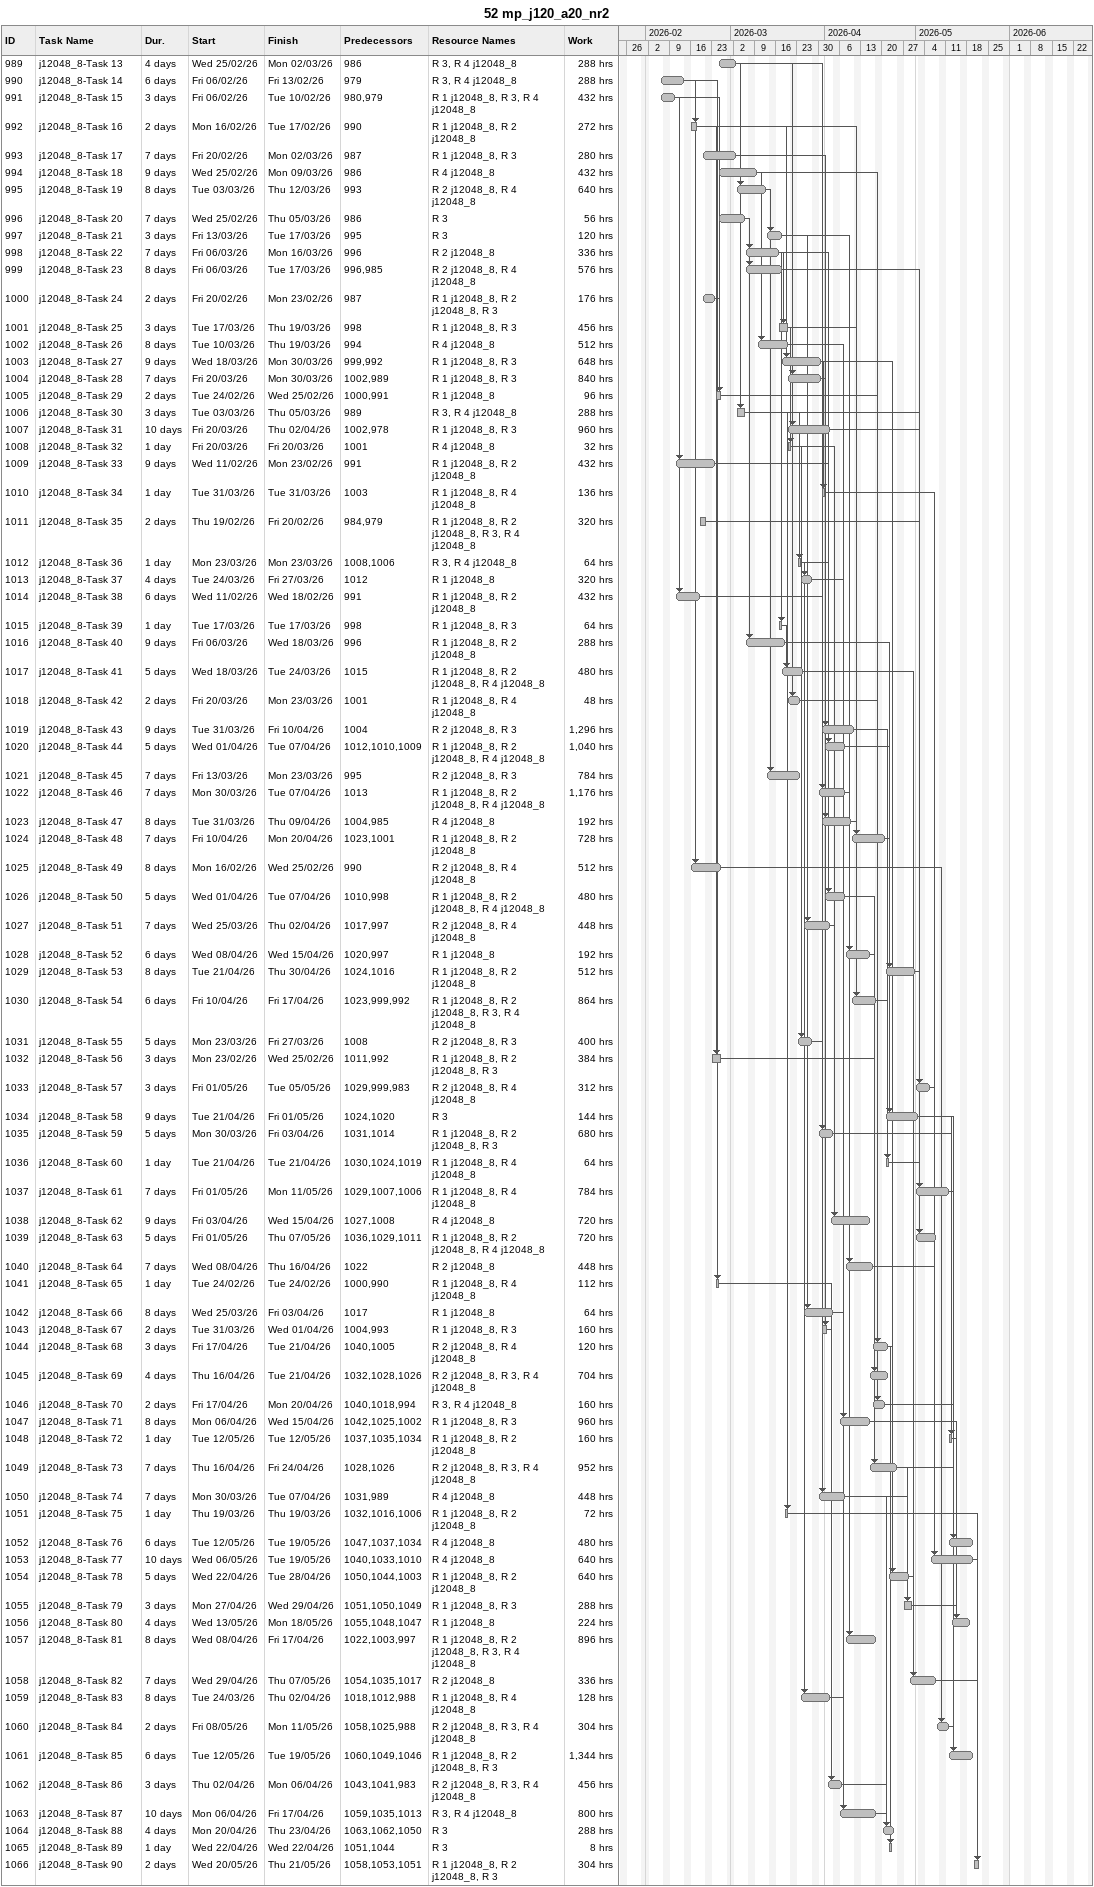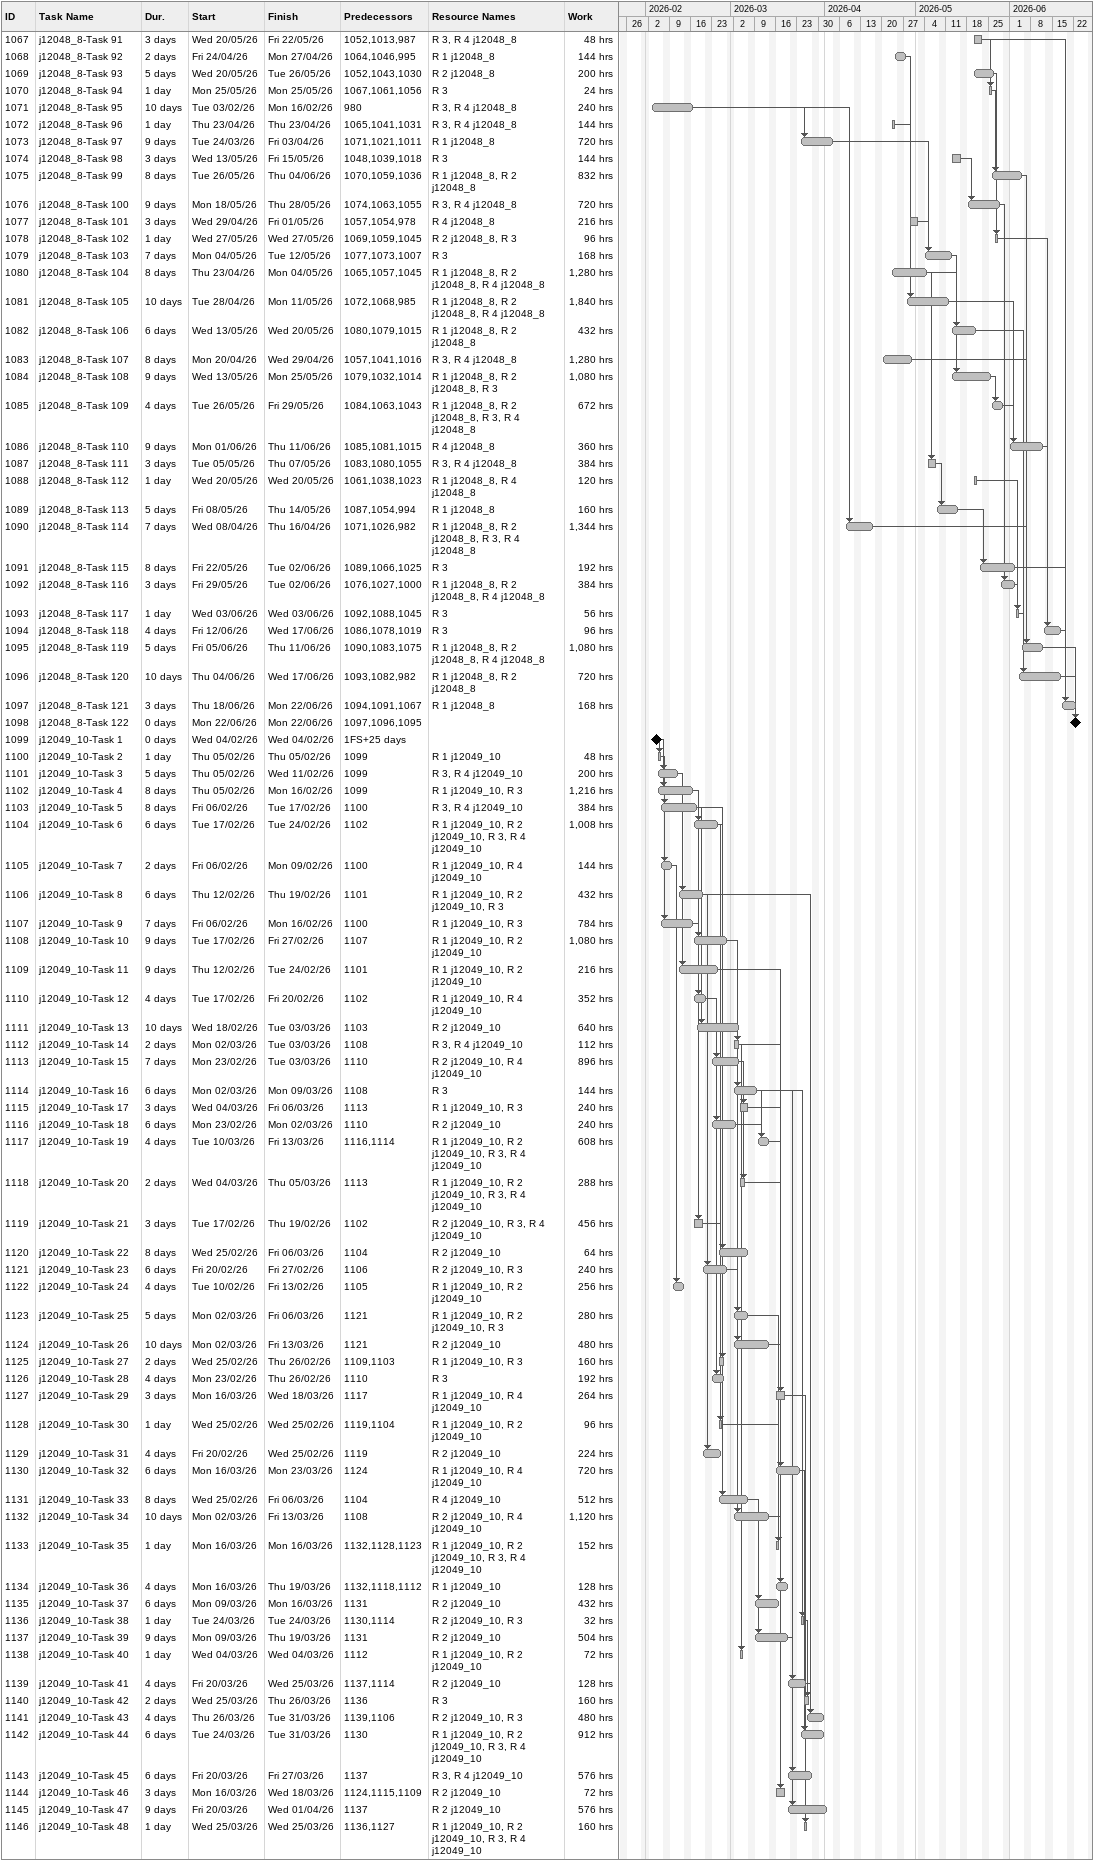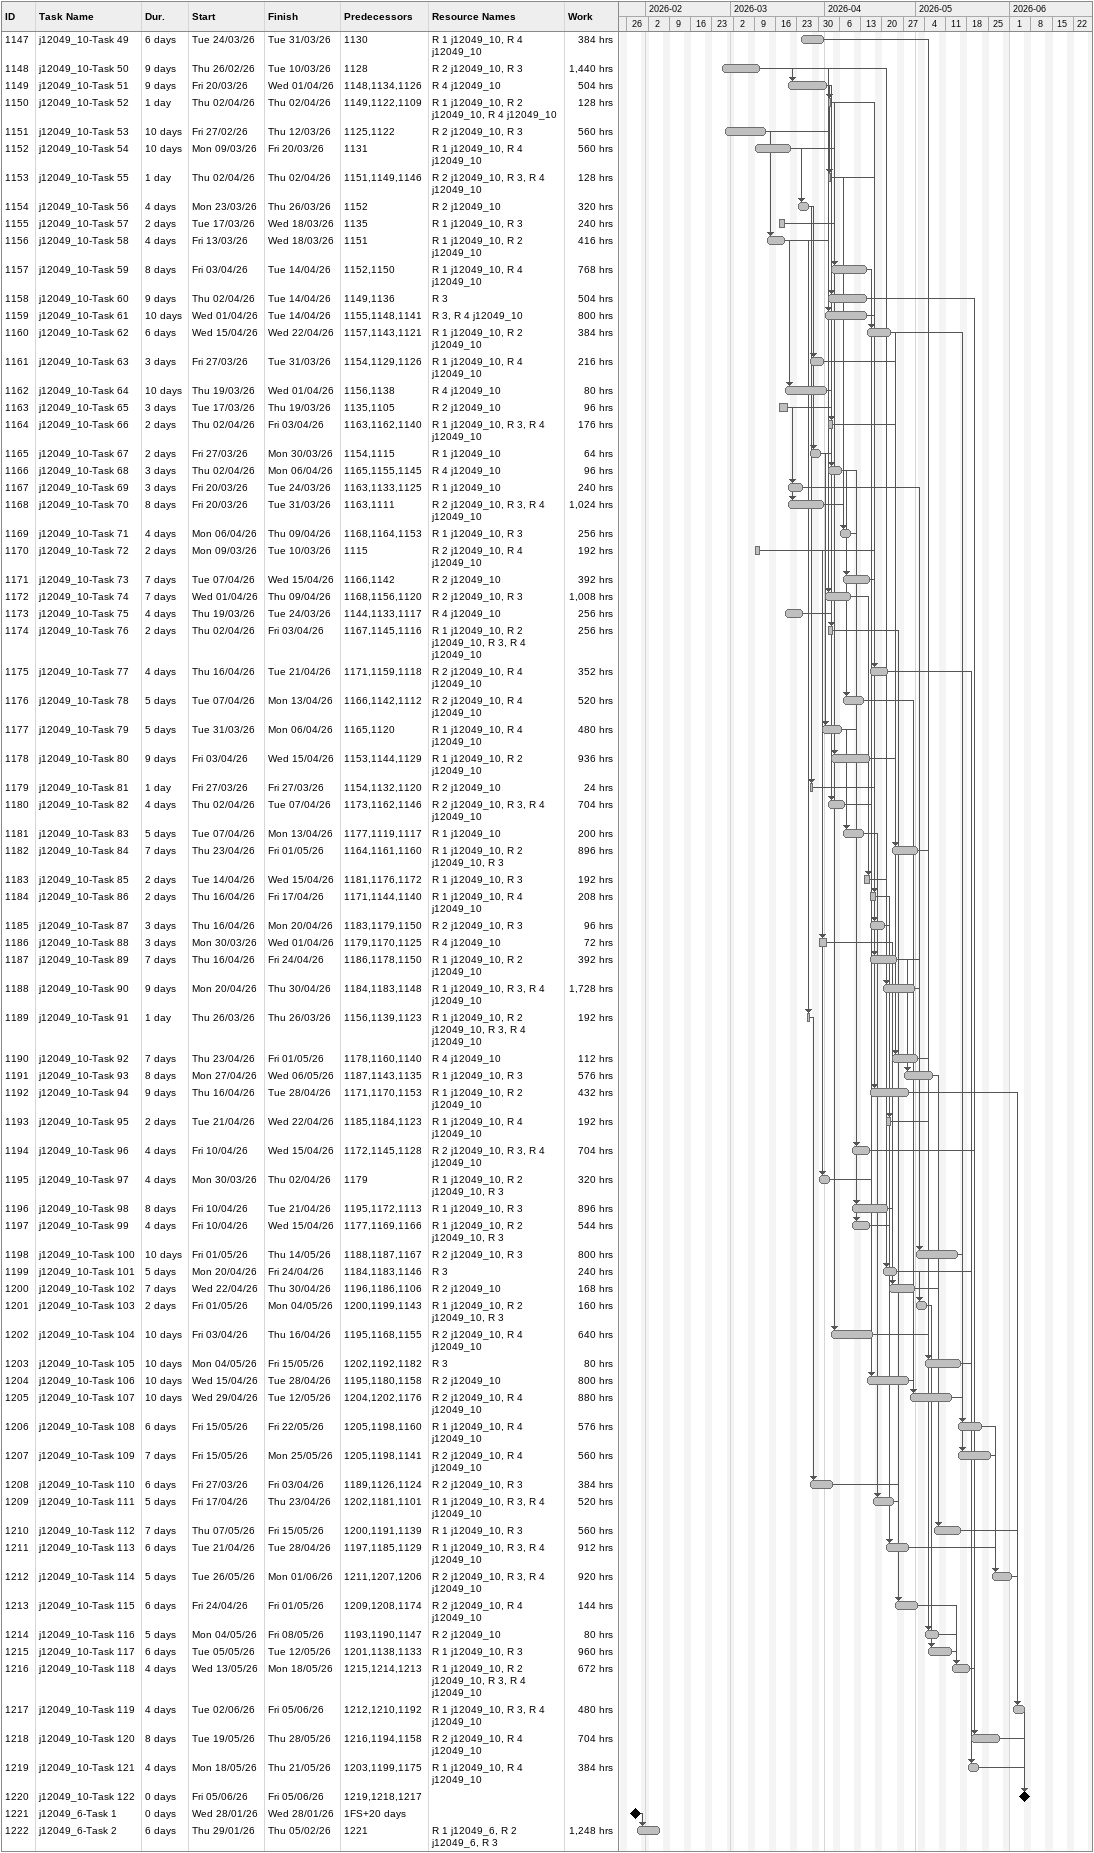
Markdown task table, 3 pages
52 mp_j120_a20_nr2

| ID | Task | Duration | Start | Finish | Predecessors | Resources | Work (h) |
|---|---|---|---|---|---|---|---|
| 989 | j12048_8-Task 13 | 4d | 2026-02-25 | 2026-03-02 | 986 | R 3, R 4 j12048_8 | 288 |
| 990 | j12048_8-Task 14 | 6d | 2026-02-06 | 2026-02-13 | 979 | R 3, R 4 j12048_8 | 288 |
| 991 | j12048_8-Task 15 | 3d | 2026-02-06 | 2026-02-10 | 980, 979 | R 1 j12048_8, R 3, R 4 j12048_8 | 432 |
| 992 | j12048_8-Task 16 | 2d | 2026-02-16 | 2026-02-17 | 990 | R 1 j12048_8, R 2 j12048_8 | 272 |
| 993 | j12048_8-Task 17 | 7d | 2026-02-20 | 2026-03-02 | 987 | R 1 j12048_8, R 3 | 280 |
| 994 | j12048_8-Task 18 | 9d | 2026-02-25 | 2026-03-09 | 986 | R 4 j12048_8 | 432 |
| 995 | j12048_8-Task 19 | 8d | 2026-03-03 | 2026-03-12 | 993 | R 2 j12048_8, R 4 j12048_8 | 640 |
| 996 | j12048_8-Task 20 | 7d | 2026-02-25 | 2026-03-05 | 986 | R 3 | 56 |
| 997 | j12048_8-Task 21 | 3d | 2026-03-13 | 2026-03-17 | 995 | R 3 | 120 |
| 998 | j12048_8-Task 22 | 7d | 2026-03-06 | 2026-03-16 | 996 | R 2 j12048_8 | 336 |
| 999 | j12048_8-Task 23 | 8d | 2026-03-06 | 2026-03-17 | 996, 985 | R 2 j12048_8, R 4 j12048_8 | 576 |
| 1000 | j12048_8-Task 24 | 2d | 2026-02-20 | 2026-02-23 | 987 | R 1 j12048_8, R 2 j12048_8, R 3 | 176 |
| 1001 | j12048_8-Task 25 | 3d | 2026-03-17 | 2026-03-19 | 998 | R 1 j12048_8, R 3 | 456 |
| 1002 | j12048_8-Task 26 | 8d | 2026-03-10 | 2026-03-19 | 994 | R 4 j12048_8 | 512 |
| 1003 | j12048_8-Task 27 | 9d | 2026-03-18 | 2026-03-30 | 999, 992 | R 1 j12048_8, R 3 | 648 |
| 1004 | j12048_8-Task 28 | 7d | 2026-03-20 | 2026-03-30 | 1002, 989 | R 1 j12048_8, R 3 | 840 |
| 1005 | j12048_8-Task 29 | 2d | 2026-02-24 | 2026-02-25 | 1000, 991 | R 1 j12048_8 | 96 |
| 1006 | j12048_8-Task 30 | 3d | 2026-03-03 | 2026-03-05 | 989 | R 3, R 4 j12048_8 | 288 |
| 1007 | j12048_8-Task 31 | 10d | 2026-03-20 | 2026-04-02 | 1002, 978 | R 1 j12048_8, R 3 | 960 |
| 1008 | j12048_8-Task 32 | 1d | 2026-03-20 | 2026-03-20 | 1001 | R 4 j12048_8 | 32 |
| 1009 | j12048_8-Task 33 | 9d | 2026-02-11 | 2026-02-23 | 991 | R 1 j12048_8, R 2 j12048_8 | 432 |
| 1010 | j12048_8-Task 34 | 1d | 2026-03-31 | 2026-03-31 | 1003 | R 1 j12048_8, R 4 j12048_8 | 136 |
| 1011 | j12048_8-Task 35 | 2d | 2026-02-19 | 2026-02-20 | 984, 979 | R 1 j12048_8, R 2 j12048_8, R 3, R 4 j12048_8 | 320 |
| 1012 | j12048_8-Task 36 | 1d | 2026-03-23 | 2026-03-23 | 1008, 1006 | R 3, R 4 j12048_8 | 64 |
| 1013 | j12048_8-Task 37 | 4d | 2026-03-24 | 2026-03-27 | 1012 | R 1 j12048_8 | 320 |
| 1014 | j12048_8-Task 38 | 6d | 2026-02-11 | 2026-02-18 | 991 | R 1 j12048_8, R 2 j12048_8 | 432 |
| 1015 | j12048_8-Task 39 | 1d | 2026-03-17 | 2026-03-17 | 998 | R 1 j12048_8, R 3 | 64 |
| 1016 | j12048_8-Task 40 | 9d | 2026-03-06 | 2026-03-18 | 996 | R 1 j12048_8, R 2 j12048_8 | 288 |
| 1017 | j12048_8-Task 41 | 5d | 2026-03-18 | 2026-03-24 | 1015 | R 1 j12048_8, R 2 j12048_8, R 4 j12048_8 | 480 |
| 1018 | j12048_8-Task 42 | 2d | 2026-03-20 | 2026-03-23 | 1001 | R 1 j12048_8, R 4 j12048_8 | 48 |
| 1019 | j12048_8-Task 43 | 9d | 2026-03-31 | 2026-04-10 | 1004 | R 2 j12048_8, R 3 | 1296 |
| 1020 | j12048_8-Task 44 | 5d | 2026-04-01 | 2026-04-07 | 1012, 1010, 1009 | R 1 j12048_8, R 2 j12048_8, R 4 j12048_8 | 1040 |
| 1021 | j12048_8-Task 45 | 7d | 2026-03-13 | 2026-03-23 | 995 | R 2 j12048_8, R 3 | 784 |
| 1022 | j12048_8-Task 46 | 7d | 2026-03-30 | 2026-04-07 | 1013 | R 1 j12048_8, R 2 j12048_8, R 4 j12048_8 | 1176 |
| 1023 | j12048_8-Task 47 | 8d | 2026-03-31 | 2026-04-09 | 1004, 985 | R 4 j12048_8 | 192 |
| 1024 | j12048_8-Task 48 | 7d | 2026-04-10 | 2026-04-20 | 1023, 1001 | R 1 j12048_8, R 2 j12048_8 | 728 |
| 1025 | j12048_8-Task 49 | 8d | 2026-02-16 | 2026-02-25 | 990 | R 2 j12048_8, R 4 j12048_8 | 512 |
| 1026 | j12048_8-Task 50 | 5d | 2026-04-01 | 2026-04-07 | 1010, 998 | R 1 j12048_8, R 2 j12048_8, R 4 j12048_8 | 480 |
| 1027 | j12048_8-Task 51 | 7d | 2026-03-25 | 2026-04-02 | 1017, 997 | R 2 j12048_8, R 4 j12048_8 | 448 |
| 1028 | j12048_8-Task 52 | 6d | 2026-04-08 | 2026-04-15 | 1020, 997 | R 1 j12048_8 | 192 |
| 1029 | j12048_8-Task 53 | 8d | 2026-04-21 | 2026-04-30 | 1024, 1016 | R 1 j12048_8, R 2 j12048_8 | 512 |
| 1030 | j12048_8-Task 54 | 6d | 2026-04-10 | 2026-04-17 | 1023, 999, 992 | R 1 j12048_8, R 2 j12048_8, R 3, R 4 j12048_8 | 864 |
| 1031 | j12048_8-Task 55 | 5d | 2026-03-23 | 2026-03-27 | 1008 | R 2 j12048_8, R 3 | 400 |
| 1032 | j12048_8-Task 56 | 3d | 2026-02-23 | 2026-02-25 | 1011, 992 | R 1 j12048_8, R 2 j12048_8, R 3 | 384 |
| 1033 | j12048_8-Task 57 | 3d | 2026-05-01 | 2026-05-05 | 1029, 999, 983 | R 2 j12048_8, R 4 j12048_8 | 312 |
| 1034 | j12048_8-Task 58 | 9d | 2026-04-21 | 2026-05-01 | 1024, 1020 | R 3 | 144 |
| 1035 | j12048_8-Task 59 | 5d | 2026-03-30 | 2026-04-03 | 1031, 1014 | R 1 j12048_8, R 2 j12048_8, R 3 | 680 |
| 1036 | j12048_8-Task 60 | 1d | 2026-04-21 | 2026-04-21 | 1030, 1024, 1019 | R 1 j12048_8, R 4 j12048_8 | 64 |
| 1037 | j12048_8-Task 61 | 7d | 2026-05-01 | 2026-05-11 | 1029, 1007, 1006 | R 1 j12048_8, R 4 j12048_8 | 784 |
| 1038 | j12048_8-Task 62 | 9d | 2026-04-03 | 2026-04-15 | 1027, 1008 | R 4 j12048_8 | 720 |
| 1039 | j12048_8-Task 63 | 5d | 2026-05-01 | 2026-05-07 | 1036, 1029, 1011 | R 1 j12048_8, R 2 j12048_8, R 4 j12048_8 | 720 |
| 1040 | j12048_8-Task 64 | 7d | 2026-04-08 | 2026-04-16 | 1022 | R 2 j12048_8 | 448 |
| 1041 | j12048_8-Task 65 | 1d | 2026-02-24 | 2026-02-24 | 1000, 990 | R 1 j12048_8, R 4 j12048_8 | 112 |
| 1042 | j12048_8-Task 66 | 8d | 2026-03-25 | 2026-04-03 | 1017 | R 1 j12048_8 | 64 |
| 1043 | j12048_8-Task 67 | 2d | 2026-03-31 | 2026-04-01 | 1004, 993 | R 1 j12048_8, R 3 | 160 |
| 1044 | j12048_8-Task 68 | 3d | 2026-04-17 | 2026-04-21 | 1040, 1005 | R 2 j12048_8, R 4 j12048_8 | 120 |
| 1045 | j12048_8-Task 69 | 4d | 2026-04-16 | 2026-04-21 | 1032, 1028, 1026 | R 2 j12048_8, R 3, R 4 j12048_8 | 704 |
| 1046 | j12048_8-Task 70 | 2d | 2026-04-17 | 2026-04-20 | 1040, 1018, 994 | R 3, R 4 j12048_8 | 160 |
| 1047 | j12048_8-Task 71 | 8d | 2026-04-06 | 2026-04-15 | 1042, 1025, 1002 | R 1 j12048_8, R 3 | 960 |
| 1048 | j12048_8-Task 72 | 1d | 2026-05-12 | 2026-05-12 | 1037, 1035, 1034 | R 1 j12048_8, R 2 j12048_8 | 160 |
| 1049 | j12048_8-Task 73 | 7d | 2026-04-16 | 2026-04-24 | 1028, 1026 | R 2 j12048_8, R 3, R 4 j12048_8 | 952 |
| 1050 | j12048_8-Task 74 | 7d | 2026-03-30 | 2026-04-07 | 1031, 989 | R 4 j12048_8 | 448 |
| 1051 | j12048_8-Task 75 | 1d | 2026-03-19 | 2026-03-19 | 1032, 1016, 1006 | R 1 j12048_8, R 2 j12048_8 | 72 |
| 1052 | j12048_8-Task 76 | 6d | 2026-05-12 | 2026-05-19 | 1047, 1037, 1034 | R 4 j12048_8 | 480 |
| 1053 | j12048_8-Task 77 | 10d | 2026-05-06 | 2026-05-19 | 1040, 1033, 1010 | R 4 j12048_8 | 640 |
| 1054 | j12048_8-Task 78 | 5d | 2026-04-22 | 2026-04-28 | 1050, 1044, 1003 | R 1 j12048_8, R 2 j12048_8 | 640 |
| 1055 | j12048_8-Task 79 | 3d | 2026-04-27 | 2026-04-29 | 1051, 1050, 1049 | R 1 j12048_8, R 3 | 288 |
| 1056 | j12048_8-Task 80 | 4d | 2026-05-13 | 2026-05-18 | 1055, 1048, 1047 | R 1 j12048_8 | 224 |
| 1057 | j12048_8-Task 81 | 8d | 2026-04-08 | 2026-04-17 | 1022, 1003, 997 | R 1 j12048_8, R 2 j12048_8, R 3, R 4 j12048_8 | 896 |
| 1058 | j12048_8-Task 82 | 7d | 2026-04-29 | 2026-05-07 | 1054, 1035, 1017 | R 2 j12048_8 | 336 |
| 1059 | j12048_8-Task 83 | 8d | 2026-03-24 | 2026-04-02 | 1018, 1012, 988 | R 1 j12048_8, R 4 j12048_8 | 128 |
| 1060 | j12048_8-Task 84 | 2d | 2026-05-08 | 2026-05-11 | 1058, 1025, 988 | R 2 j12048_8, R 3, R 4 j12048_8 | 304 |
| 1061 | j12048_8-Task 85 | 6d | 2026-05-12 | 2026-05-19 | 1060, 1049, 1046 | R 1 j12048_8, R 2 j12048_8, R 3 | 1344 |
| 1062 | j12048_8-Task 86 | 3d | 2026-04-02 | 2026-04-06 | 1043, 1041, 983 | R 2 j12048_8, R 3, R 4 j12048_8 | 456 |
| 1063 | j12048_8-Task 87 | 10d | 2026-04-06 | 2026-04-17 | 1059, 1035, 1013 | R 3, R 4 j12048_8 | 800 |
| 1064 | j12048_8-Task 88 | 4d | 2026-04-20 | 2026-04-23 | 1063, 1062, 1050 | R 3 | 288 |
| 1065 | j12048_8-Task 89 | 1d | 2026-04-22 | 2026-04-22 | 1051, 1044 | R 3 | 8 |
| 1066 | j12048_8-Task 90 | 2d | 2026-05-20 | 2026-05-21 | 1058, 1053, 1051 | R 1 j12048_8, R 2 j12048_8, R 3 | 304 |
| 1067 | j12048_8-Task 91 | 3d | 2026-05-20 | 2026-05-22 | 1052, 1013, 987 | R 3, R 4 j12048_8 | 48 |
| 1068 | j12048_8-Task 92 | 2d | 2026-04-24 | 2026-04-27 | 1064, 1046, 995 | R 1 j12048_8 | 144 |
| 1069 | j12048_8-Task 93 | 5d | 2026-05-20 | 2026-05-26 | 1052, 1043, 1030 | R 2 j12048_8 | 200 |
| 1070 | j12048_8-Task 94 | 1d | 2026-05-25 | 2026-05-25 | 1067, 1061, 1056 | R 3 | 24 |
| 1071 | j12048_8-Task 95 | 10d | 2026-02-03 | 2026-02-16 | 980 | R 3, R 4 j12048_8 | 240 |
| 1072 | j12048_8-Task 96 | 1d | 2026-04-23 | 2026-04-23 | 1065, 1041, 1031 | R 3, R 4 j12048_8 | 144 |
| 1073 | j12048_8-Task 97 | 9d | 2026-03-24 | 2026-04-03 | 1071, 1021, 1011 | R 1 j12048_8 | 720 |
| 1074 | j12048_8-Task 98 | 3d | 2026-05-13 | 2026-05-15 | 1048, 1039, 1018 | R 3 | 144 |
| 1075 | j12048_8-Task 99 | 8d | 2026-05-26 | 2026-06-04 | 1070, 1059, 1036 | R 1 j12048_8, R 2 j12048_8 | 832 |
| 1076 | j12048_8-Task 100 | 9d | 2026-05-18 | 2026-05-28 | 1074, 1063, 1055 | R 3, R 4 j12048_8 | 720 |
| 1077 | j12048_8-Task 101 | 3d | 2026-04-29 | 2026-05-01 | 1057, 1054, 978 | R 4 j12048_8 | 216 |
| 1078 | j12048_8-Task 102 | 1d | 2026-05-27 | 2026-05-27 | 1069, 1059, 1045 | R 2 j12048_8, R 3 | 96 |
| 1079 | j12048_8-Task 103 | 7d | 2026-05-04 | 2026-05-12 | 1077, 1073, 1007 | R 3 | 168 |
| 1080 | j12048_8-Task 104 | 8d | 2026-04-23 | 2026-05-04 | 1065, 1057, 1045 | R 1 j12048_8, R 2 j12048_8, R 4 j12048_8 | 1280 |
| 1081 | j12048_8-Task 105 | 10d | 2026-04-28 | 2026-05-11 | 1072, 1068, 985 | R 1 j12048_8, R 2 j12048_8, R 4 j12048_8 | 1840 |
| 1082 | j12048_8-Task 106 | 6d | 2026-05-13 | 2026-05-20 | 1080, 1079, 1015 | R 1 j12048_8, R 2 j12048_8 | 432 |
| 1083 | j12048_8-Task 107 | 8d | 2026-04-20 | 2026-04-29 | 1057, 1041, 1016 | R 3, R 4 j12048_8 | 1280 |
| 1084 | j12048_8-Task 108 | 9d | 2026-05-13 | 2026-05-25 | 1079, 1032, 1014 | R 1 j12048_8, R 2 j12048_8, R 3 | 1080 |
| 1085 | j12048_8-Task 109 | 4d | 2026-05-26 | 2026-05-29 | 1084, 1063, 1043 | R 1 j12048_8, R 2 j12048_8, R 3, R 4 j12048_8 | 672 |
| 1086 | j12048_8-Task 110 | 9d | 2026-06-01 | 2026-06-11 | 1085, 1081, 1015 | R 4 j12048_8 | 360 |
| 1087 | j12048_8-Task 111 | 3d | 2026-05-05 | 2026-05-07 | 1083, 1080, 1055 | R 3, R 4 j12048_8 | 384 |
| 1088 | j12048_8-Task 112 | 1d | 2026-05-20 | 2026-05-20 | 1061, 1038, 1023 | R 1 j12048_8, R 4 j12048_8 | 120 |
| 1089 | j12048_8-Task 113 | 5d | 2026-05-08 | 2026-05-14 | 1087, 1054, 994 | R 1 j12048_8 | 160 |
| 1090 | j12048_8-Task 114 | 7d | 2026-04-08 | 2026-04-16 | 1071, 1026, 982 | R 1 j12048_8, R 2 j12048_8, R 3, R 4 j12048_8 | 1344 |
| 1091 | j12048_8-Task 115 | 8d | 2026-05-22 | 2026-06-02 | 1089, 1066, 1025 | R 3 | 192 |
| 1092 | j12048_8-Task 116 | 3d | 2026-05-29 | 2026-06-02 | 1076, 1027, 1000 | R 1 j12048_8, R 2 j12048_8, R 4 j12048_8 | 384 |
| 1093 | j12048_8-Task 117 | 1d | 2026-06-03 | 2026-06-03 | 1092, 1088, 1045 | R 3 | 56 |
| 1094 | j12048_8-Task 118 | 4d | 2026-06-12 | 2026-06-17 | 1086, 1078, 1019 | R 3 | 96 |
| 1095 | j12048_8-Task 119 | 5d | 2026-06-05 | 2026-06-11 | 1090, 1083, 1075 | R 1 j12048_8, R 2 j12048_8, R 4 j12048_8 | 1080 |
| 1096 | j12048_8-Task 120 | 10d | 2026-06-04 | 2026-06-17 | 1093, 1082, 982 | R 1 j12048_8, R 2 j12048_8 | 720 |
| 1097 | j12048_8-Task 121 | 3d | 2026-06-18 | 2026-06-22 | 1094, 1091, 1067 | R 1 j12048_8 | 168 |
| 1098 | j12048_8-Task 122 | 0d | 2026-06-22 | 2026-06-22 | 1097, 1096, 1095 |  |  |
| 1099 | j12049_10-Task 1 | 0d | 2026-02-04 | 2026-02-04 | 1FS+25d |  |  |
| 1100 | j12049_10-Task 2 | 1d | 2026-02-05 | 2026-02-05 | 1099 | R 1 j12049_10 | 48 |
| 1101 | j12049_10-Task 3 | 5d | 2026-02-05 | 2026-02-11 | 1099 | R 3, R 4 j12049_10 | 200 |
| 1102 | j12049_10-Task 4 | 8d | 2026-02-05 | 2026-02-16 | 1099 | R 1 j12049_10, R 3 | 1216 |
| 1103 | j12049_10-Task 5 | 8d | 2026-02-06 | 2026-02-17 | 1100 | R 3, R 4 j12049_10 | 384 |
| 1104 | j12049_10-Task 6 | 6d | 2026-02-17 | 2026-02-24 | 1102 | R 1 j12049_10, R 2 j12049_10, R 3, R 4 j12049_10 | 1008 |
| 1105 | j12049_10-Task 7 | 2d | 2026-02-06 | 2026-02-09 | 1100 | R 1 j12049_10, R 4 j12049_10 | 144 |
| 1106 | j12049_10-Task 8 | 6d | 2026-02-12 | 2026-02-19 | 1101 | R 1 j12049_10, R 2 j12049_10, R 3 | 432 |
| 1107 | j12049_10-Task 9 | 7d | 2026-02-06 | 2026-02-16 | 1100 | R 1 j12049_10, R 3 | 784 |
| 1108 | j12049_10-Task 10 | 9d | 2026-02-17 | 2026-02-27 | 1107 | R 1 j12049_10, R 2 j12049_10 | 1080 |
| 1109 | j12049_10-Task 11 | 9d | 2026-02-12 | 2026-02-24 | 1101 | R 1 j12049_10, R 2 j12049_10 | 216 |
| 1110 | j12049_10-Task 12 | 4d | 2026-02-17 | 2026-02-20 | 1102 | R 1 j12049_10, R 4 j12049_10 | 352 |
| 1111 | j12049_10-Task 13 | 10d | 2026-02-18 | 2026-03-03 | 1103 | R 2 j12049_10 | 640 |
| 1112 | j12049_10-Task 14 | 2d | 2026-03-02 | 2026-03-03 | 1108 | R 3, R 4 j12049_10 | 112 |
| 1113 | j12049_10-Task 15 | 7d | 2026-02-23 | 2026-03-03 | 1110 | R 2 j12049_10, R 4 j12049_10 | 896 |
| 1114 | j12049_10-Task 16 | 6d | 2026-03-02 | 2026-03-09 | 1108 | R 3 | 144 |
| 1115 | j12049_10-Task 17 | 3d | 2026-03-04 | 2026-03-06 | 1113 | R 1 j12049_10, R 3 | 240 |
| 1116 | j12049_10-Task 18 | 6d | 2026-02-23 | 2026-03-02 | 1110 | R 2 j12049_10 | 240 |
| 1117 | j12049_10-Task 19 | 4d | 2026-03-10 | 2026-03-13 | 1116, 1114 | R 1 j12049_10, R 2 j12049_10, R 3, R 4 j12049_10 | 608 |
| 1118 | j12049_10-Task 20 | 2d | 2026-03-04 | 2026-03-05 | 1113 | R 1 j12049_10, R 2 j12049_10, R 3, R 4 j12049_10 | 288 |
| 1119 | j12049_10-Task 21 | 3d | 2026-02-17 | 2026-02-19 | 1102 | R 2 j12049_10, R 3, R 4 j12049_10 | 456 |
| 1120 | j12049_10-Task 22 | 8d | 2026-02-25 | 2026-03-06 | 1104 | R 2 j12049_10 | 64 |
| 1121 | j12049_10-Task 23 | 6d | 2026-02-20 | 2026-02-27 | 1106 | R 2 j12049_10, R 3 | 240 |
| 1122 | j12049_10-Task 24 | 4d | 2026-02-10 | 2026-02-13 | 1105 | R 1 j12049_10, R 2 j12049_10 | 256 |
| 1123 | j12049_10-Task 25 | 5d | 2026-03-02 | 2026-03-06 | 1121 | R 1 j12049_10, R 2 j12049_10, R 3 | 280 |
| 1124 | j12049_10-Task 26 | 10d | 2026-03-02 | 2026-03-13 | 1121 | R 2 j12049_10 | 480 |
| 1125 | j12049_10-Task 27 | 2d | 2026-02-25 | 2026-02-26 | 1109, 1103 | R 1 j12049_10, R 3 | 160 |
| 1126 | j12049_10-Task 28 | 4d | 2026-02-23 | 2026-02-26 | 1110 | R 3 | 192 |
| 1127 | j12049_10-Task 29 | 3d | 2026-03-16 | 2026-03-18 | 1117 | R 1 j12049_10, R 4 j12049_10 | 264 |
| 1128 | j12049_10-Task 30 | 1d | 2026-02-25 | 2026-02-25 | 1119, 1104 | R 1 j12049_10, R 2 j12049_10 | 96 |
| 1129 | j12049_10-Task 31 | 4d | 2026-02-20 | 2026-02-25 | 1119 | R 2 j12049_10 | 224 |
| 1130 | j12049_10-Task 32 | 6d | 2026-03-16 | 2026-03-23 | 1124 | R 1 j12049_10, R 4 j12049_10 | 720 |
| 1131 | j12049_10-Task 33 | 8d | 2026-02-25 | 2026-03-06 | 1104 | R 4 j12049_10 | 512 |
| 1132 | j12049_10-Task 34 | 10d | 2026-03-02 | 2026-03-13 | 1108 | R 2 j12049_10, R 4 j12049_10 | 1120 |
| 1133 | j12049_10-Task 35 | 1d | 2026-03-16 | 2026-03-16 | 1132, 1128, 1123 | R 1 j12049_10, R 2 j12049_10, R 3, R 4 j12049_10 | 152 |
| 1134 | j12049_10-Task 36 | 4d | 2026-03-16 | 2026-03-19 | 1132, 1118, 1112 | R 1 j12049_10 | 128 |
| 1135 | j12049_10-Task 37 | 6d | 2026-03-09 | 2026-03-16 | 1131 | R 2 j12049_10 | 432 |
| 1136 | j12049_10-Task 38 | 1d | 2026-03-24 | 2026-03-24 | 1130, 1114 | R 2 j12049_10, R 3 | 32 |
| 1137 | j12049_10-Task 39 | 9d | 2026-03-09 | 2026-03-19 | 1131 | R 2 j12049_10 | 504 |
| 1138 | j12049_10-Task 40 | 1d | 2026-03-04 | 2026-03-04 | 1112 | R 1 j12049_10, R 2 j12049_10 | 72 |
| 1139 | j12049_10-Task 41 | 4d | 2026-03-20 | 2026-03-25 | 1137, 1114 | R 2 j12049_10 | 128 |
| 1140 | j12049_10-Task 42 | 2d | 2026-03-25 | 2026-03-26 | 1136 | R 3 | 160 |
| 1141 | j12049_10-Task 43 | 4d | 2026-03-26 | 2026-03-31 | 1139, 1106 | R 2 j12049_10, R 3 | 480 |
| 1142 | j12049_10-Task 44 | 6d | 2026-03-24 | 2026-03-31 | 1130 | R 1 j12049_10, R 2 j12049_10, R 3, R 4 j12049_10 | 912 |
| 1143 | j12049_10-Task 45 | 6d | 2026-03-20 | 2026-03-27 | 1137 | R 3, R 4 j12049_10 | 576 |
| 1144 | j12049_10-Task 46 | 3d | 2026-03-16 | 2026-03-18 | 1124, 1115, 1109 | R 2 j12049_10 | 72 |
| 1145 | j12049_10-Task 47 | 9d | 2026-03-20 | 2026-04-01 | 1137 | R 2 j12049_10 | 576 |
| 1146 | j12049_10-Task 48 | 1d | 2026-03-25 | 2026-03-25 | 1136, 1127 | R 1 j12049_10, R 2 j12049_10, R 3, R 4 j12049_10 | 160 |
| 1147 | j12049_10-Task 49 | 6d | 2026-03-24 | 2026-03-31 | 1130 | R 1 j12049_10, R 4 j12049_10 | 384 |
| 1148 | j12049_10-Task 50 | 9d | 2026-02-26 | 2026-03-10 | 1128 | R 2 j12049_10, R 3 | 1440 |
| 1149 | j12049_10-Task 51 | 9d | 2026-03-20 | 2026-04-01 | 1148, 1134, 1126 | R 4 j12049_10 | 504 |
| 1150 | j12049_10-Task 52 | 1d | 2026-04-02 | 2026-04-02 | 1149, 1122, 1109 | R 1 j12049_10, R 2 j12049_10, R 4 j12049_10 | 128 |
| 1151 | j12049_10-Task 53 | 10d | 2026-02-27 | 2026-03-12 | 1125, 1122 | R 2 j12049_10, R 3 | 560 |
| 1152 | j12049_10-Task 54 | 10d | 2026-03-09 | 2026-03-20 | 1131 | R 1 j12049_10, R 4 j12049_10 | 560 |
| 1153 | j12049_10-Task 55 | 1d | 2026-04-02 | 2026-04-02 | 1151, 1149, 1146 | R 2 j12049_10, R 3, R 4 j12049_10 | 128 |
| 1154 | j12049_10-Task 56 | 4d | 2026-03-23 | 2026-03-26 | 1152 | R 2 j12049_10 | 320 |
| 1155 | j12049_10-Task 57 | 2d | 2026-03-17 | 2026-03-18 | 1135 | R 1 j12049_10, R 3 | 240 |
| 1156 | j12049_10-Task 58 | 4d | 2026-03-13 | 2026-03-18 | 1151 | R 1 j12049_10, R 2 j12049_10 | 416 |
| 1157 | j12049_10-Task 59 | 8d | 2026-04-03 | 2026-04-14 | 1152, 1150 | R 1 j12049_10, R 4 j12049_10 | 768 |
| 1158 | j12049_10-Task 60 | 9d | 2026-04-02 | 2026-04-14 | 1149, 1136 | R 3 | 504 |
| 1159 | j12049_10-Task 61 | 10d | 2026-04-01 | 2026-04-14 | 1155, 1148, 1141 | R 3, R 4 j12049_10 | 800 |
| 1160 | j12049_10-Task 62 | 6d | 2026-04-15 | 2026-04-22 | 1157, 1143, 1121 | R 1 j12049_10, R 2 j12049_10 | 384 |
| 1161 | j12049_10-Task 63 | 3d | 2026-03-27 | 2026-03-31 | 1154, 1129, 1126 | R 1 j12049_10, R 4 j12049_10 | 216 |
| 1162 | j12049_10-Task 64 | 10d | 2026-03-19 | 2026-04-01 | 1156, 1138 | R 4 j12049_10 | 80 |
| 1163 | j12049_10-Task 65 | 3d | 2026-03-17 | 2026-03-19 | 1135, 1105 | R 2 j12049_10 | 96 |
| 1164 | j12049_10-Task 66 | 2d | 2026-04-02 | 2026-04-03 | 1163, 1162, 1140 | R 1 j12049_10, R 3, R 4 j12049_10 | 176 |
| 1165 | j12049_10-Task 67 | 2d | 2026-03-27 | 2026-03-30 | 1154, 1115 | R 1 j12049_10 | 64 |
| 1166 | j12049_10-Task 68 | 3d | 2026-04-02 | 2026-04-06 | 1165, 1155, 1145 | R 4 j12049_10 | 96 |
| 1167 | j12049_10-Task 69 | 3d | 2026-03-20 | 2026-03-24 | 1163, 1133, 1125 | R 1 j12049_10 | 240 |
| 1168 | j12049_10-Task 70 | 8d | 2026-03-20 | 2026-03-31 | 1163, 1111 | R 2 j12049_10, R 3, R 4 j12049_10 | 1024 |
| 1169 | j12049_10-Task 71 | 4d | 2026-04-06 | 2026-04-09 | 1168, 1164, 1153 | R 1 j12049_10, R 3 | 256 |
| 1170 | j12049_10-Task 72 | 2d | 2026-03-09 | 2026-03-10 | 1115 | R 2 j12049_10, R 4 j12049_10 | 192 |
| 1171 | j12049_10-Task 73 | 7d | 2026-04-07 | 2026-04-15 | 1166, 1142 | R 2 j12049_10 | 392 |
| 1172 | j12049_10-Task 74 | 7d | 2026-04-01 | 2026-04-09 | 1168, 1156, 1120 | R 2 j12049_10, R 3 | 1008 |
| 1173 | j12049_10-Task 75 | 4d | 2026-03-19 | 2026-03-24 | 1144, 1133, 1117 | R 4 j12049_10 | 256 |
| 1174 | j12049_10-Task 76 | 2d | 2026-04-02 | 2026-04-03 | 1167, 1145, 1116 | R 1 j12049_10, R 2 j12049_10, R 3, R 4 j12049_10 | 256 |
| 1175 | j12049_10-Task 77 | 4d | 2026-04-16 | 2026-04-21 | 1171, 1159, 1118 | R 2 j12049_10, R 4 j12049_10 | 352 |
| 1176 | j12049_10-Task 78 | 5d | 2026-04-07 | 2026-04-13 | 1166, 1142, 1112 | R 2 j12049_10, R 4 j12049_10 | 520 |
| 1177 | j12049_10-Task 79 | 5d | 2026-03-31 | 2026-04-06 | 1165, 1120 | R 1 j12049_10, R 4 j12049_10 | 480 |
| 1178 | j12049_10-Task 80 | 9d | 2026-04-03 | 2026-04-15 | 1153, 1144, 1129 | R 1 j12049_10, R 2 j12049_10 | 936 |
| 1179 | j12049_10-Task 81 | 1d | 2026-03-27 | 2026-03-27 | 1154, 1132, 1120 | R 2 j12049_10 | 24 |
| 1180 | j12049_10-Task 82 | 4d | 2026-04-02 | 2026-04-07 | 1173, 1162, 1146 | R 2 j12049_10, R 3, R 4 j12049_10 | 704 |
| 1181 | j12049_10-Task 83 | 5d | 2026-04-07 | 2026-04-13 | 1177, 1119, 1117 | R 1 j12049_10 | 200 |
| 1182 | j12049_10-Task 84 | 7d | 2026-04-23 | 2026-05-01 | 1164, 1161, 1160 | R 1 j12049_10, R 2 j12049_10, R 3 | 896 |
| 1183 | j12049_10-Task 85 | 2d | 2026-04-14 | 2026-04-15 | 1181, 1176, 1172 | R 1 j12049_10, R 3 | 192 |
| 1184 | j12049_10-Task 86 | 2d | 2026-04-16 | 2026-04-17 | 1171, 1144, 1140 | R 1 j12049_10, R 4 j12049_10 | 208 |
| 1185 | j12049_10-Task 87 | 3d | 2026-04-16 | 2026-04-20 | 1183, 1179, 1150 | R 2 j12049_10, R 3 | 96 |
| 1186 | j12049_10-Task 88 | 3d | 2026-03-30 | 2026-04-01 | 1179, 1170, 1125 | R 4 j12049_10 | 72 |
| 1187 | j12049_10-Task 89 | 7d | 2026-04-16 | 2026-04-24 | 1186, 1178, 1150 | R 1 j12049_10, R 2 j12049_10 | 392 |
| 1188 | j12049_10-Task 90 | 9d | 2026-04-20 | 2026-04-30 | 1184, 1183, 1148 | R 1 j12049_10, R 3, R 4 j12049_10 | 1728 |
| 1189 | j12049_10-Task 91 | 1d | 2026-03-26 | 2026-03-26 | 1156, 1139, 1123 | R 1 j12049_10, R 2 j12049_10, R 3, R 4 j12049_10 | 192 |
| 1190 | j12049_10-Task 92 | 7d | 2026-04-23 | 2026-05-01 | 1178, 1160, 1140 | R 4 j12049_10 | 112 |
| 1191 | j12049_10-Task 93 | 8d | 2026-04-27 | 2026-05-06 | 1187, 1143, 1135 | R 1 j12049_10, R 3 | 576 |
| 1192 | j12049_10-Task 94 | 9d | 2026-04-16 | 2026-04-28 | 1171, 1170, 1153 | R 1 j12049_10, R 2 j12049_10 | 432 |
| 1193 | j12049_10-Task 95 | 2d | 2026-04-21 | 2026-04-22 | 1185, 1184, 1123 | R 1 j12049_10, R 4 j12049_10 | 192 |
| 1194 | j12049_10-Task 96 | 4d | 2026-04-10 | 2026-04-15 | 1172, 1145, 1128 | R 2 j12049_10, R 3, R 4 j12049_10 | 704 |
| 1195 | j12049_10-Task 97 | 4d | 2026-03-30 | 2026-04-02 | 1179 | R 1 j12049_10, R 2 j12049_10, R 3 | 320 |
| 1196 | j12049_10-Task 98 | 8d | 2026-04-10 | 2026-04-21 | 1195, 1172, 1113 | R 1 j12049_10, R 3 | 896 |
| 1197 | j12049_10-Task 99 | 4d | 2026-04-10 | 2026-04-15 | 1177, 1169, 1166 | R 1 j12049_10, R 2 j12049_10, R 3 | 544 |
| 1198 | j12049_10-Task 100 | 10d | 2026-05-01 | 2026-05-14 | 1188, 1187, 1167 | R 2 j12049_10, R 3 | 800 |
| 1199 | j12049_10-Task 101 | 5d | 2026-04-20 | 2026-04-24 | 1184, 1183, 1146 | R 3 | 240 |
| 1200 | j12049_10-Task 102 | 7d | 2026-04-22 | 2026-04-30 | 1196, 1186, 1106 | R 2 j12049_10 | 168 |
| 1201 | j12049_10-Task 103 | 2d | 2026-05-01 | 2026-05-04 | 1200, 1199, 1143 | R 1 j12049_10, R 2 j12049_10, R 3 | 160 |
| 1202 | j12049_10-Task 104 | 10d | 2026-04-03 | 2026-04-16 | 1195, 1168, 1155 | R 2 j12049_10, R 4 j12049_10 | 640 |
| 1203 | j12049_10-Task 105 | 10d | 2026-05-04 | 2026-05-15 | 1202, 1192, 1182 | R 3 | 80 |
| 1204 | j12049_10-Task 106 | 10d | 2026-04-15 | 2026-04-28 | 1195, 1180, 1158 | R 2 j12049_10 | 800 |
| 1205 | j12049_10-Task 107 | 10d | 2026-04-29 | 2026-05-12 | 1204, 1202, 1176 | R 2 j12049_10, R 4 j12049_10 | 880 |
| 1206 | j12049_10-Task 108 | 6d | 2026-05-15 | 2026-05-22 | 1205, 1198, 1160 | R 1 j12049_10, R 4 j12049_10 | 576 |
| 1207 | j12049_10-Task 109 | 7d | 2026-05-15 | 2026-05-25 | 1205, 1198, 1141 | R 2 j12049_10, R 4 j12049_10 | 560 |
| 1208 | j12049_10-Task 110 | 6d | 2026-03-27 | 2026-04-03 | 1189, 1126, 1124 | R 2 j12049_10, R 3 | 384 |
| 1209 | j12049_10-Task 111 | 5d | 2026-04-17 | 2026-04-23 | 1202, 1181, 1101 | R 1 j12049_10, R 3, R 4 j12049_10 | 520 |
| 1210 | j12049_10-Task 112 | 7d | 2026-05-07 | 2026-05-15 | 1200, 1191, 1139 | R 1 j12049_10, R 3 | 560 |
| 1211 | j12049_10-Task 113 | 6d | 2026-04-21 | 2026-04-28 | 1197, 1185, 1129 | R 1 j12049_10, R 3, R 4 j12049_10 | 912 |
| 1212 | j12049_10-Task 114 | 5d | 2026-05-26 | 2026-06-01 | 1211, 1207, 1206 | R 2 j12049_10, R 3, R 4 j12049_10 | 920 |
| 1213 | j12049_10-Task 115 | 6d | 2026-04-24 | 2026-05-01 | 1209, 1208, 1174 | R 2 j12049_10, R 4 j12049_10 | 144 |
| 1214 | j12049_10-Task 116 | 5d | 2026-05-04 | 2026-05-08 | 1193, 1190, 1147 | R 2 j12049_10 | 80 |
| 1215 | j12049_10-Task 117 | 6d | 2026-05-05 | 2026-05-12 | 1201, 1138, 1133 | R 1 j12049_10, R 3 | 960 |
| 1216 | j12049_10-Task 118 | 4d | 2026-05-13 | 2026-05-18 | 1215, 1214, 1213 | R 1 j12049_10, R 2 j12049_10, R 3, R 4 j12049_10 | 672 |
| 1217 | j12049_10-Task 119 | 4d | 2026-06-02 | 2026-06-05 | 1212, 1210, 1192 | R 1 j12049_10, R 3, R 4 j12049_10 | 480 |
| 1218 | j12049_10-Task 120 | 8d | 2026-05-19 | 2026-05-28 | 1216, 1194, 1158 | R 2 j12049_10, R 4 j12049_10 | 704 |
| 1219 | j12049_10-Task 121 | 4d | 2026-05-18 | 2026-05-21 | 1203, 1199, 1175 | R 1 j12049_10, R 4 j12049_10 | 384 |
| 1220 | j12049_10-Task 122 | 0d | 2026-06-05 | 2026-06-05 | 1219, 1218, 1217 |  |  |
| 1221 | j12049_6-Task 1 | 0d | 2026-01-28 | 2026-01-28 | 1FS+20d |  |  |
| 1222 | j12049_6-Task 2 | 6d | 2026-01-29 | 2026-02-05 | 1221 | R 1 j12049_6, R 2 j12049_6, R 3 | 1248 |
